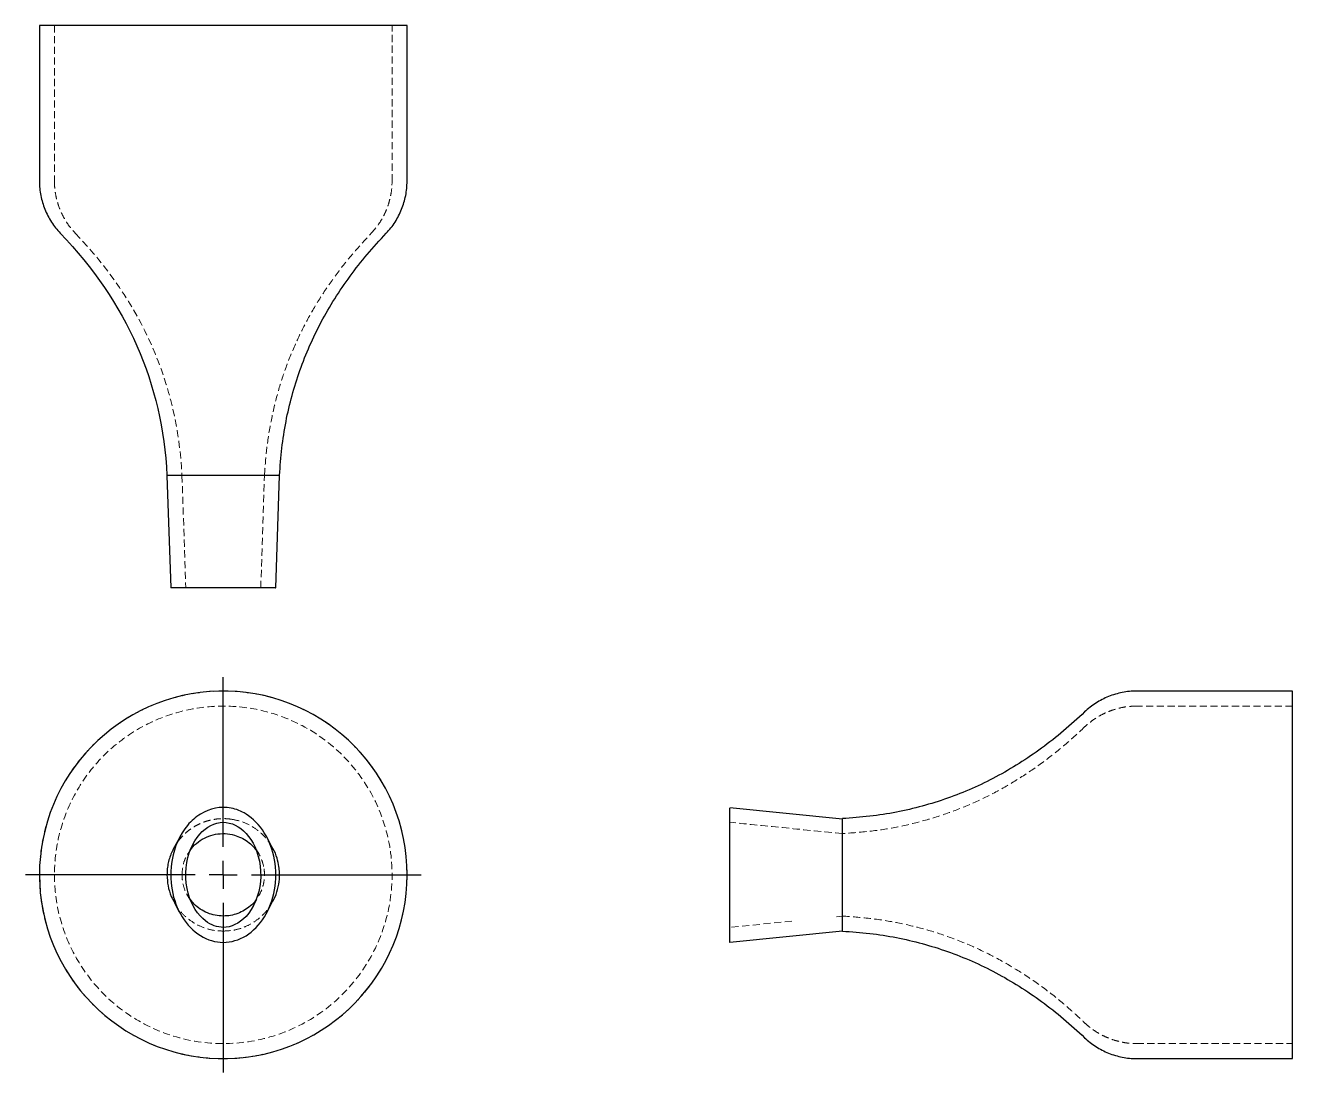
# Model space of a CAD drawing. Header units: millimetres. Extents: x 48 to 273, y 22 to 208.
import ezdxf

# ---------------------------------------------------------------- set-up
doc = ezdxf.new("R2010")
doc.units = ezdxf.units.MM
doc.linetypes.add('HIDDEN', pattern=[1.905, 1.27, -0.635])
doc.layers.add('10', color=7, linetype='Continuous')

# ---------------------------------------------------------------- blocks, each defined once
blk = doc.blocks.new('SW_CENTERMARKSYMBOL_0')
at = {"layer": '10', "color": 0}
for p, q in [((0, 5), (0, 35.16)), ((0, 0), (0, 2.5)), ((-5, 0), (-35.16, 0)), ((0, 0), (-2.5, 0)), ((0, 0), (0, -2.5)), ((0, 0), (2.5, 0)), ((5, 0), (35.16, 0)), ((0, -5), (0, -35.16))]:
    blk.add_line(p, q, dxfattribs=at)

msp = doc.modelspace()

# ---------------------------------------------------------------- linework, layer by layer
at = {"color": 7, "linetype": 'Continuous', "lineweight": 25}
for p, q in [((50.34, 208), (50.34, 180.26)), ((115.66, 208), (50.34, 208)), ((115.66, 180.26), (115.66, 208)), ((73, 128.01), (73.67, 108.02)), ((92.33, 108.02), (93, 128.01)), ((273, 89.66), (245.26, 89.66)), ((273, 57), (273, 89.66)), ((193.01, 66.92), (173.02, 68.91)), ((75.2, 63.57), (74.34, 61.99)), ((91.66, 61.99), (90.81, 63.57)), ((50.34, 56.89), (50.49, 53.91)), ((273, 24.34), (273, 57)), ((74.34, 52), (75.19, 50.43)), ((90.81, 50.43), (91.66, 52)), ((193.01, 47), (173.02, 45)), ((245.26, 24.34), (273, 24.34))]:
    msp.add_line(p, q, dxfattribs=at)
at = {"color": 7, "linetype": 'HIDDEN', "lineweight": 18}
for p, q in [((53, 208), (53, 180.26)), ((113, 180.26), (113, 208)), ((75.67, 128.01), (76.35, 108.02)), ((89.66, 108.02), (90.33, 128.01)), ((273, 87), (245.26, 87)), ((77.6, 62.41), (76.62, 60.62)), ((89.36, 60.65), (88.39, 62.44)), ((76.63, 53.37), (77.6, 51.59)), ((88.36, 51.53), (89.35, 53.34)), ((193.01, 49.67), (191.97, 49.56)), ((184.03, 48.77), (173.02, 47.67)), ((245.26, 27), (273, 27))]:
    msp.add_line(p, q, dxfattribs=at)
at = {"color": 7, "linetype": 'Continuous', "lineweight": 25}
msp.add_arc((83, 57), 32.66, 185.625, 180, dxfattribs=at)
for points, knots in [([(50.34, 180.26), (50.35, 179.84), (50.38, 178.99), (50.57, 177.73), (50.87, 176.49), (51.29, 175.29), (51.82, 174.13), (52.46, 173.02), (53.19, 171.98), (53.76, 171.35), (54.05, 171.04)], [0, 0, 0, 0, 0.124998, 0.249967, 0.374968, 0.5, 0.625032, 0.750033, 0.875002, 1, 1, 1, 1]), ([(111.95, 171.04), (112.24, 171.35), (112.81, 171.98), (113.54, 173.02), (114.18, 174.13), (114.71, 175.29), (115.13, 176.49), (115.43, 177.73), (115.62, 178.99), (115.65, 179.84), (115.66, 180.26)], [0, 0, 0, 0, 0.125003, 0.249975, 0.374976, 0.500007, 0.625038, 0.750037, 0.875004, 1, 1, 1, 1]), ([(93, 128.01), (93.11, 129.63), (93.34, 132.84), (94.09, 137.58), (95.16, 142.2), (96.57, 146.69), (98.3, 151.07), (100.37, 155.32), (102.77, 159.45), (105.5, 163.46), (108.55, 167.35), (110.81, 169.8), (111.95, 171.04)], [0, 0, 0, 0, 0.101198, 0.200717, 0.299071, 0.396794, 0.494432, 0.592529, 0.691624, 0.79224, 0.894875, 1, 1, 1, 1]), ([(84.49, 128.01), (82.52, 128.01), (79.43, 128.01), (75.26, 128.01), (73.3, 128.01), (73, 128.01), (73, 128.01)], [0.4761905, 0.4761905, 0.4761905, 0.4761905, 0.5714286, 0.6190476, 0.7142857, 0.7500314, 0.7500314, 0.7500314, 0.7500314]), ([(92.89, 128.01), (92.73, 128.01), (92.4, 128.01), (91.45, 128.01), (90.82, 128.01), (89.32, 128.01), (88.45, 128.01), (86.56, 128.01), (85.54, 128.01), (84.49, 128.01)], [0, 0, 0, 0, 0.25, 0.25, 0.5, 0.5, 0.75, 0.75, 1, 1, 1, 1]), ([(92.98, 128.01), (92.99, 128.01), (93, 128.01), (92.94, 128.01), (92.89, 128.01)], [0, 0, 0, 0, 0.251431, 1, 1, 1, 1]), ([(84.39, 108.02), (83.98, 108.02), (83.15, 108.02), (81.9, 108.02), (80.67, 108.02), (79.49, 108.02), (78.39, 108.02), (77.25, 108.02), (76.15, 108.02), (75.1, 108.02), (74.28, 108.02), (73.75, 108.02), (73.7, 108.02), (73.68, 108.02)], [0, 0, 0, 0, 0.068046, 0.138156, 0.206179, 0.276007, 0.347468, 0.420548, 0.521204, 0.624759, 0.752224, 0.883372, 1, 1, 1, 1]), ([(92.3, 108.02), (92.31, 108.02), (92.36, 108.02), (92.14, 108.02), (91.74, 108.02), (91.24, 108.02), (90.48, 108.02), (89.42, 108.02), (88.21, 108.02), (87, 108.02), (85.72, 108.02), (84.84, 108.02), (84.39, 108.02)], [0, 0, 0, 0, 0.035144, 0.198044, 0.282039, 0.366025, 0.491989, 0.621221, 0.721331, 0.824031, 0.910722, 1, 1, 1, 1]), ([(245.26, 89.66), (244.84, 89.65), (243.99, 89.63), (242.73, 89.43), (241.49, 89.13), (240.29, 88.71), (239.13, 88.18), (238.02, 87.54), (236.98, 86.81), (236.35, 86.24), (236.04, 85.95)], [0, 0, 0, 0, 0.1249951, 0.2499608, 0.3749582, 0.4999876, 0.6250185, 0.7500208, 0.8749944, 1, 1, 1, 1]), ([(236.04, 85.95), (234.8, 84.81), (232.35, 82.55), (228.46, 79.5), (224.45, 76.77), (220.32, 74.37), (216.07, 72.3), (211.69, 70.57), (207.2, 69.16), (202.58, 68.09), (197.84, 67.34), (194.63, 67.11), (193.01, 67)], [0, 0, 0, 0, 0.105125, 0.207761, 0.308377, 0.407473, 0.505571, 0.603208, 0.700932, 0.799285, 0.898803, 1, 1, 1, 1]), ([(84.39, 68.87), (82.55, 69.22), (79.67, 68.66), (75.78, 65.25), (73.58, 60.38), (73.59, 54.24), (75.45, 49.27), (78.81, 45.82), (81.6, 45), (83, 45)], [0.4761905, 0.4761905, 0.4761905, 0.4761905, 0.5714286, 0.6190476, 0.7142857, 0.7857143, 0.8571429, 0.9285714, 1, 1, 1, 1]), ([(83, 45), (84.4, 45), (87.19, 45.82), (90.55, 49.26), (92.41, 54.24), (92.41, 59.76), (90.54, 64.74), (87.56, 67.79), (85.31, 68.69), (84.39, 68.87)], [0, 0, 0, 0, 0.0714286, 0.1428571, 0.2142857, 0.2857143, 0.3571429, 0.4285714, 0.4761905, 0.4761905, 0.4761905, 0.4761905]), ([(173.02, 45), (173.02, 45), (173.02, 45.82), (173.02, 49.26), (173.02, 54.24), (173.02, 59.76), (173.02, 64.74), (173.02, 67.79), (173.02, 68.69), (173.02, 68.87)], [0, 0, 0, 0, 0.0714286, 0.1428571, 0.2142857, 0.2857143, 0.3571429, 0.4285714, 0.4761905, 0.4761905, 0.4761905, 0.4761905]), ([(83, 47.67), (81.94, 47.67), (80.86, 48.03), (78.53, 49.82), (77.36, 51.58), (76.14, 56.02), (76.22, 58.7), (77.66, 62.99), (78.92, 64.62), (81.69, 66.41), (83.17, 66.57), (84.62, 66.04)], [0.4562698, 0.4562698, 0.4562698, 0.4562698, 0.541778, 0.541778, 0.652363, 0.652363, 0.7714697, 0.7714697, 0.8823135, 0.8823135, 1, 1, 1, 1]), ([(84.62, 66.04), (85.97, 65.55), (87.33, 64.39), (89.32, 60.75), (89.83, 58.23), (89.38, 53.35), (88.38, 51.06), (85.81, 48.29), (84.37, 47.67), (83, 47.67)], [0, 0, 0, 0, 0.1085075, 0.1085075, 0.225191, 0.225191, 0.345134, 0.345134, 0.4562698, 0.4562698, 0.4562698, 0.4562698]), ([(193.01, 66.89), (193.01, 66.94), (193.01, 67), (193.01, 66.99), (193.01, 66.98)], [0, 0, 0, 0, 0.720106, 1, 1, 1, 1]), ([(193.01, 58.49), (193.01, 59.54), (193.01, 60.56), (193.01, 62.45), (193.01, 63.32), (193.01, 64.82), (193.01, 65.45), (193.01, 66.4), (193.01, 66.73), (193.01, 66.89)], [0, 0, 0, 0, 0.25, 0.25, 0.5, 0.5, 0.75, 0.75, 1, 1, 1, 1]), ([(77.12, 61.32), (77.2, 61.44), (77.57, 62.04), (78.55, 62.89), (80, 63.77), (81.63, 64.26), (83.33, 64.41), (84.44, 64.17), (84.99, 64.06)], [0, 0, 0, 0, 0.047837, 0.23826, 0.428733, 0.619145, 0.809569, 1, 1, 1, 1]), ([(84.99, 64.06), (85.4, 63.92), (86.24, 63.64), (87.35, 62.94), (88.26, 62.18), (88.69, 61.59), (88.87, 61.36)], [0, 0, 0, 0, 0.272479, 0.544886, 0.817289, 1, 1, 1, 1]), ([(74.35, 61.99), (74.2, 61.72), (73.87, 61.13), (73.5, 60.17), (73.21, 59.14), (73.03, 58.08), (73.01, 57.36), (73, 57)], [0, 0, 0, 0, 0.177564, 0.383092, 0.588588, 0.794211, 1, 1, 1, 1]), ([(92.89, 58.49), (92.79, 58.98), (92.56, 60.07), (92.12, 61.26), (91.7, 61.88), (91.63, 61.98)], [0, 0, 0, 0, 0.3999808, 0.9001157, 1, 1, 1, 1]), ([(73, 57), (73.04, 56.35), (73.12, 55.04), (73.62, 53.34), (74.16, 52.4), (74.38, 52.02)], [0, 0, 0, 0, 0.375268, 0.750232, 1, 1, 1, 1]), ([(91.62, 52.02), (91.75, 52.23), (92.22, 52.97), (92.7, 54.4), (92.99, 56), (93.02, 57.38), (92.93, 58.12), (92.89, 58.49)], [0, 0, 0, 0, 0.111811, 0.389277, 0.666667, 0.833336, 1, 1, 1, 1]), ([(193.01, 47), (193.01, 47), (193.01, 47.31), (193.01, 48.51), (193.01, 49.39), (193.01, 51.56), (193.01, 52.86), (193.01, 55.61), (193.01, 57.07), (193.01, 58.49)], [0, 0, 0, 0, 0.25, 0.25, 0.5, 0.5, 0.75, 0.75, 1, 1, 1, 1]), ([(83, 49.67), (82.52, 49.7), (81.56, 49.75), (80.18, 50.19), (78.9, 50.87), (77.88, 51.68), (77.38, 52.33), (77.18, 52.59)], [0, 0, 0, 0, 0.2127178, 0.4254841, 0.6382866, 0.8509768, 1, 1, 1, 1]), ([(88.76, 52.47), (88.75, 52.46), (88.5, 52.07), (87.83, 51.45), (86.78, 50.67), (85.58, 50.11), (84.31, 49.74), (83.44, 49.69), (83, 49.67)], [0, 0, 0, 0, 0.009508, 0.207608, 0.405792, 0.603909, 0.801981, 1, 1, 1, 1]), ([(193.01, 47), (194.63, 46.89), (197.84, 46.66), (202.58, 45.91), (207.2, 44.84), (211.69, 43.43), (216.07, 41.7), (220.32, 39.63), (224.45, 37.23), (228.46, 34.5), (232.35, 31.45), (234.8, 29.19), (236.04, 28.05)], [0, 0, 0, 0, 0.101198, 0.200716, 0.2990696, 0.3967929, 0.4944302, 0.5925274, 0.6916229, 0.7922389, 0.8948745, 1, 1, 1, 1]), ([(236.04, 28.05), (236.35, 27.76), (236.98, 27.19), (238.02, 26.46), (239.13, 25.82), (240.29, 25.29), (241.49, 24.87), (242.73, 24.57), (243.99, 24.37), (244.84, 24.35), (245.26, 24.34)], [0, 0, 0, 0, 0.125003, 0.249975, 0.374977, 0.500008, 0.625038, 0.750037, 0.875004, 1, 1, 1, 1])]:
    msp.add_open_spline(points, degree=3, knots=knots, dxfattribs=at)
at = {"color": 7, "linetype": 'HIDDEN', "lineweight": 18}
for points, knots in [([(53, 180.26), (53.02, 179.84), (53.04, 178.99), (53.24, 177.73), (53.54, 176.49), (53.96, 175.29), (54.49, 174.13), (55.13, 173.02), (55.86, 171.98), (56.43, 171.35), (56.71, 171.04)], [0, 0, 0, 0, 0.124998, 0.249967, 0.374968, 0.5, 0.625032, 0.750033, 0.875002, 1, 1, 1, 1]), ([(109.29, 171.04), (109.57, 171.35), (110.14, 171.98), (110.87, 173.02), (111.51, 174.13), (112.04, 175.29), (112.46, 176.49), (112.76, 177.73), (112.96, 178.99), (112.98, 179.84), (113, 180.26)], [0, 0, 0, 0, 0.125003, 0.249975, 0.374977, 0.500008, 0.625038, 0.750037, 0.875004, 1, 1, 1, 1]), ([(90.33, 128.01), (90.44, 129.63), (90.67, 132.84), (91.43, 137.58), (92.5, 142.2), (93.9, 146.69), (95.64, 151.07), (97.7, 155.32), (100.1, 159.45), (102.83, 163.46), (105.88, 167.35), (108.14, 169.8), (109.29, 171.04)], [0, 0, 0, 0, 0.101198, 0.200717, 0.299071, 0.396794, 0.494432, 0.592529, 0.691624, 0.79224, 0.894875, 1, 1, 1, 1]), ([(73, 128.01), (73, 128.01), (73.07, 128.01), (73.32, 128.01), (73.51, 128.01), (74.27, 128.01), (75, 128.01), (76.86, 128.01), (77.96, 128.01), (80.38, 128.01), (81.69, 128.01), (83, 128.01)], [0, 0, 0, 0, 0.125, 0.125, 0.25, 0.25, 0.5, 0.5, 0.75, 0.75, 1, 1, 1, 1]), ([(75.67, 128.01), (75.67, 128.01), (75.87, 128.01), (76.95, 128.01), (78.19, 128.01), (81.33, 128.01), (83.25, 128.01), (84.99, 128.01)], [0.4562698, 0.4562698, 0.4562698, 0.4562698, 0.521459, 0.521459, 0.6323028, 0.6323028, 0.7499894, 0.7499894, 0.7499894, 0.7499894]), ([(83, 128.01), (84.25, 128.01), (85.49, 128.01), (87.81, 128.01), (88.89, 128.01), (90.26, 128.01), (90.68, 128.01), (91.42, 128.01), (92.06, 128.01), (92.5, 128.01), (92.82, 128.01), (92.92, 128.01), (92.97, 128.01)], [0, 0, 0, 0, 0.25, 0.25, 0.5, 0.5, 0.625, 0.625, 0.75, 0.875, 0.875, 1, 1, 1, 1]), ([(84.99, 128.01), (86.59, 128.01), (88.03, 128.01), (89.65, 128.01), (90.08, 128.01), (90.25, 128.01)], [0.2737744, 0.2737744, 0.2737744, 0.2737744, 0.3822818, 0.3822818, 0.4562698, 0.4562698, 0.4562698, 0.4562698]), ([(50.34, 57), (50.34, 54.56), (50.89, 49.67), (53.32, 42.71), (57.25, 36.46), (62.46, 31.25), (68.71, 27.32), (75.67, 24.89), (83, 24.06), (91.14, 24.98), (99.58, 28.29), (107.3, 34.45), (112.87, 42.62), (115.78, 52.06), (115.78, 61.94), (112.87, 71.39), (107.3, 79.55), (99.58, 85.71), (90.38, 89.32), (80.52, 90.06), (70.89, 87.86), (63.04, 83.33), (57.25, 77.54), (53.32, 71.29), (51.24, 65.34), (50.63, 61.57), (50.5, 60.2)], [-3.141593, -3.141593, -3.141593, -3.141593, -2.917193, -2.692794, -2.468394, -2.243995, -2.019595, -1.795196, -1.570796, -1.346397, -1.047198, -0.747998, -0.448799, -0.1496, 0.1496, 0.448799, 0.747998, 1.047198, 1.346397, 1.645596, 1.944795, 2.243995, 2.468394, 2.692794, 2.917193, 3.043418, 3.043418, 3.043418, 3.043418]), ([(53, 57), (53, 59.24), (53.51, 63.73), (55.75, 70.12), (59.35, 75.86), (64.14, 80.65), (69.88, 84.25), (76.27, 86.49), (83, 87.25), (90.48, 86.41), (98.22, 83.37), (105.32, 77.71), (110.43, 70.21), (113.11, 61.54), (113.11, 52.46), (110.43, 43.79), (105.32, 36.29), (98.22, 30.63), (89.78, 27.32), (80.72, 26.64), (71.88, 28.66), (64.67, 32.82), (59.35, 38.14), (55.75, 43.88), (53.51, 50.27), (53, 54.76), (53, 57)], [-3.141593, -3.141593, -3.141593, -3.141593, -2.917193, -2.692794, -2.468394, -2.243995, -2.019595, -1.795196, -1.570796, -1.346397, -1.047198, -0.747998, -0.448799, -0.1496, 0.1496, 0.448799, 0.747998, 1.047198, 1.346397, 1.645596, 1.944795, 2.243995, 2.468394, 2.692794, 2.917193, 3.141593, 3.141593, 3.141593, 3.141593]), ([(245.26, 87), (244.84, 86.98), (243.99, 86.96), (242.73, 86.77), (241.49, 86.46), (240.29, 86.04), (239.13, 85.51), (238.02, 84.87), (236.98, 84.14), (236.35, 83.57), (236.04, 83.29)], [0, 0, 0, 0, 0.124996, 0.249963, 0.374962, 0.499992, 0.625023, 0.750025, 0.874997, 1, 1, 1, 1]), ([(236.04, 83.29), (234.8, 82.14), (232.35, 79.88), (228.46, 76.83), (224.45, 74.1), (220.32, 71.7), (216.07, 69.64), (211.69, 67.9), (207.2, 66.5), (202.58, 65.43), (197.84, 64.67), (194.63, 64.45), (193.01, 64.33)], [0, 0, 0, 0, 0.105125, 0.207761, 0.308377, 0.407473, 0.505571, 0.603208, 0.700931, 0.799285, 0.898802, 1, 1, 1, 1]), ([(84.49, 66.89), (84.13, 66.93), (83.42, 67.01), (82.35, 66.99), (81.28, 66.86), (80.23, 66.62), (79.21, 66.27), (78.24, 65.81), (77.32, 65.25), (76.46, 64.59), (75.69, 63.85), (75, 63.02), (74.56, 62.39), (74.37, 62.03), (74.35, 61.99)], [0, 0, 0, 0, 0.089756, 0.179514, 0.26929, 0.35907, 0.448843, 0.538641, 0.628489, 0.718343, 0.808158, 0.897957, 0.987754, 1, 1, 1, 1]), ([(91.63, 61.98), (91.38, 62.41), (90.8, 63.37), (89.55, 64.62), (88.03, 65.71), (86.32, 66.51), (85.1, 66.76), (84.49, 66.89)], [0, 0, 0, 0, 0.1666831, 0.3749001, 0.5832103, 0.791625, 1, 1, 1, 1]), ([(193.01, 64.33), (189.68, 64.67), (183.01, 65.33), (176.35, 66), (173.02, 66.34)], [0, 0, 0, 0, 0.499999, 1, 1, 1, 1]), ([(193.01, 66.91), (193.01, 66.89), (193.01, 66.83), (193.01, 66.62), (193.01, 66.27), (193.01, 65.81), (193.01, 65.25), (193.01, 64.59), (193.01, 63.85), (193.01, 63.02), (193.01, 62.13), (193.01, 61.18), (193.01, 60.18), (193.01, 59.14), (193.01, 58.08), (193.01, 57.36), (193.01, 57)], [0, 0, 0, 0, 0.0367044, 0.1107901, 0.1848711, 0.2589717, 0.333114, 0.4072611, 0.4813763, 0.5554782, 0.6295787, 0.7036631, 0.7777182, 0.8517617, 0.9258509, 1, 1, 1, 1]), ([(193.01, 64.3), (193.01, 64.31), (193.01, 64.37), (193.01, 64.2), (193.01, 64.06)], [0, 0, 0, 0, 0.158745, 1, 1, 1, 1]), ([(193.01, 64.06), (193.01, 63.61), (193.01, 62.59), (193.01, 60.3), (193.01, 59.22), (193.01, 58.09)], [0.2737744, 0.2737744, 0.2737744, 0.2737744, 0.3822818, 0.3822818, 0.4562698, 0.4562698, 0.4562698, 0.4562698]), ([(75.67, 57), (75.71, 57.56), (75.79, 58.69), (76.31, 60.18), (76.88, 60.98), (77.12, 61.32)], [0, 0, 0, 0, 0.363757, 0.727604, 1, 1, 1, 1]), ([(88.87, 61.36), (88.96, 61.24), (89.33, 60.79), (89.78, 59.87), (90.11, 58.87), (90.22, 58.26), (90.25, 58.09)], [0, 0, 0, 0, 0.120788, 0.48713, 0.853459, 1, 1, 1, 1]), ([(77.18, 52.59), (77.09, 52.7), (76.68, 53.18), (76.19, 54.18), (75.75, 55.56), (75.7, 56.52), (75.67, 57)], [0, 0, 0, 0, 0.090762, 0.393847, 0.696984, 1, 1, 1, 1]), ([(90.25, 58.09), (90.29, 57.74), (90.36, 57.05), (90.28, 55.91), (90, 54.71), (89.5, 53.51), (89, 52.81), (88.76, 52.47)], [0, 0, 0, 0, 0.175807, 0.351722, 0.571353, 0.790946, 1, 1, 1, 1]), ([(193.01, 58.09), (193.01, 57.44), (193.01, 56.78), (193.01, 54.3), (193.01, 52.57), (193.01, 50.29), (193.01, 49.67), (193.01, 49.67)], [0, 0, 0, 0, 0.0426956, 0.0426956, 0.1626386, 0.1626386, 0.2737744, 0.2737744, 0.2737744, 0.2737744]), ([(193.01, 57), (193.01, 56.35), (193.01, 55.69), (193.01, 54.41), (193.01, 53.78), (193.01, 51.96), (193.01, 50.86), (193.01, 49.01), (193.01, 48.26), (193.01, 47.26), (193.01, 47), (193.01, 47)], [0, 0, 0, 0, 0.125, 0.125, 0.25, 0.25, 0.5, 0.5, 0.75, 0.75, 1, 1, 1, 1]), ([(74.38, 52.02), (74.48, 51.83), (74.87, 51.05), (75.9, 49.89), (77.41, 48.63), (79.15, 47.71), (81.04, 47.11), (82.35, 47.04), (83, 47)], [0, 0, 0, 0, 0.062521, 0.249949, 0.437523, 0.625031, 0.812516, 1, 1, 1, 1]), ([(83, 47), (83.62, 47.04), (84.87, 47.1), (86.67, 47.64), (88.35, 48.48), (89.83, 49.63), (90.95, 50.82), (91.44, 51.69), (91.62, 52.02)], [0, 0, 0, 0, 0.178673, 0.357348, 0.535988, 0.714683, 0.893328, 1, 1, 1, 1]), ([(193.01, 49.67), (194.63, 49.56), (197.84, 49.33), (202.58, 48.57), (207.2, 47.51), (211.69, 46.1), (216.07, 44.37), (220.32, 42.3), (224.45, 39.9), (228.46, 37.17), (232.35, 34.13), (234.8, 31.86), (236.04, 30.72)], [0, 0, 0, 0, 0.101203, 0.200726, 0.299084, 0.396811, 0.49445, 0.592548, 0.691642, 0.792254, 0.894883, 1, 1, 1, 1]), ([(236.04, 30.71), (236.35, 30.43), (236.98, 29.86), (238.02, 29.13), (239.13, 28.49), (240.29, 27.96), (241.49, 27.54), (242.73, 27.23), (243.99, 27.04), (244.84, 27.02), (245.26, 27)], [0, 0, 0, 0, 0.125006, 0.24998, 0.374982, 0.500013, 0.625042, 0.750039, 0.875005, 1, 1, 1, 1])]:
    msp.add_open_spline(points, degree=3, knots=knots, dxfattribs=at)
at = {"color": 7, "linetype": 'Continuous', "lineweight": 25}
msp.add_open_spline([(54.05, 171.04), (65.86, 158.71), (72.18, 144.37), (73, 128.01)], degree=3, dxfattribs=at)
at = {"color": 7, "linetype": 'HIDDEN', "lineweight": 18}
msp.add_open_spline([(56.71, 171.04), (68.53, 158.71), (74.85, 144.37), (75.67, 128.01)], degree=3, dxfattribs=at)

# ---------------------------------------------------------------- block references
at = {"layer": '10'}
msp.add_blockref('SW_CENTERMARKSYMBOL_0', (83, 57), dxfattribs=at)

doc.saveas('drawing.dxf')
